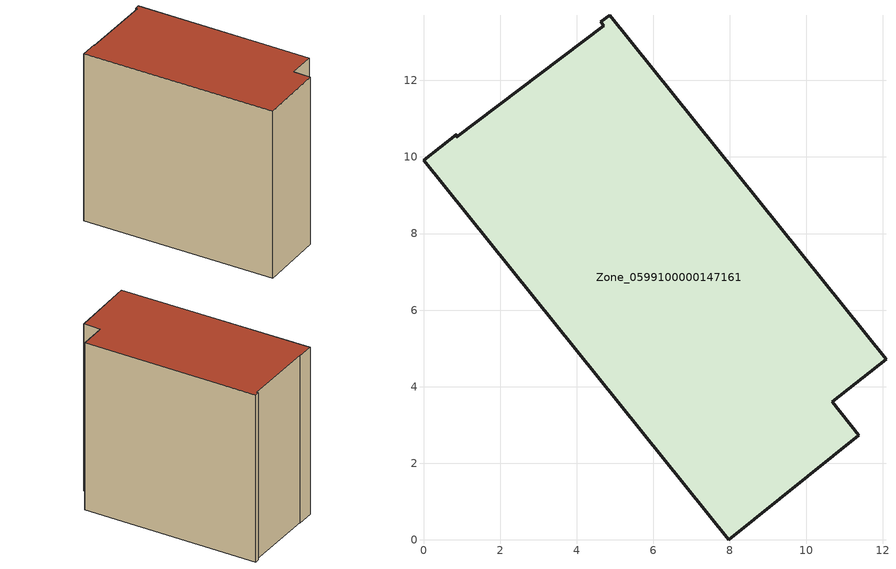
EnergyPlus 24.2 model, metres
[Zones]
Zone_0599100000147161
 floor ground (C_G): 11.37,2.73 7.97,0 0,9.92 0.86,10.59 0.86,10.52 4.71,13.43 4.63,13.53 4.86,13.7 12.08,4.72 10.67,3.61 z0
 wall outside (C_F): 4.86,13.7 4.63,13.53 4.71,13.43 0.86,10.52 0.86,10.59 0,9.92 7.97,0 11.37,2.73 10.67,3.61 12.08,4.72 4.86,13.7 z0:11.45
 roof outside (C_R): 4.71,13.43 0.86,10.52 0.86,10.59 0,9.92 7.97,0 11.37,2.73 10.67,3.61 12.08,4.72 4.86,13.7 4.63,13.53 z11.45
[BUILDING]
Pand.0599100000147161: North Axis=0; Terrain=City; Loads Convergence Tolerance Value=0.04; Temperature Convergence Tolerance Value=0.4; Solar Distribution=FullExterior; Maximum Number of Warmup Days=25; Minimum Number of Warmup Days=1
[Site:Location]
Rotterdam.The.Hague.AP_ZH_NLD Design_Conditions: Latitude=51.96; Longitude=4.45; Time Zone=1; Elevation=-4.5
[SITE:GROUNDTEMPERATURE:BUILDINGSURFACE]
18, 18, 18, 18, 18, 18, 18, 18, 18, 18, 18, 18
[MATERIAL] Thermal Absorptance=0.9; Solar Absorptance=0.7; Visible Absorptance=0.7
Name | Roughness | Thickness | Conductivity | Density | Specific Heat
G.TI.1946 | MediumSmooth | 0.15 | 1 | 540 | 1210
F.TI.1946 | Rough | 0.3 | 0.857143 | 1920 | 840
R.TI.1946 | MediumRough | 0.2 | 0.1 | 1500 | 1000
[CONSTRUCTION]
C_G: G.TI.1946
C_F: F.TI.1946
C_R: R.TI.1946
[ZONE]
Zone_0599100000147161: Type=1; Multiplier=1; Ceiling Height=Autocalculate; Volume=Autocalculate; Floor Area=autocalculate; Part of Total Floor Area=Yes
[ZONEINFILTRATION:DESIGNFLOWRATE]
Infil_Zone_0599100000147161: Zone or ZoneList or Space or SpaceList=Zone_0599100000147161; Schedule=AlwaysOn; Design Flow Rate Calculation Method=Flow/Area; Flow Rate per Floor Area=0.003; Constant Term Coefficient=1; Temperature Term Coefficient=0; Velocity Term Coefficient=0; Velocity Squared Term Coefficient=0
[HVACTEMPLATE:ZONE:IDEALLOADSAIRSYSTEM]
Zone_0599100000147161: Maximum Heating Supply Air Temperature=50; Minimum Cooling Supply Air Temperature=13; Maximum Heating Supply Air Humidity Ratio=0.0156; Minimum Cooling Supply Air Humidity Ratio=0.0077; Heating Limit=NoLimit; Cooling Limit=NoLimit; Dehumidification Control Type=ConstantSensibleHeatRatio; Cooling Sensible Heat Ratio=0.7; Dehumidification Setpoint=60; Humidification Control Type=None; Humidification Setpoint=30; Outdoor Air Method=None; Outdoor Air Flow Rate per Person=0.00944; Outdoor Air Flow Rate per Zone Floor Area=0; Outdoor Air Flow Rate per Zone=0; Demand Controlled Ventilation Type=None; Outdoor Air Economizer Type=NoEconomizer; Heat Recovery Type=None; Sensible Heat Recovery Effectiveness=0.7; Latent Heat Recovery Effectiveness=0.65
[ZONECONTROL:THERMOSTAT]
ThermostatControl_Zone_0599100000147161: Zone or ZoneList=Zone_0599100000147161; Control Type Schedule=DualSetpointControlType; Control 1=Thermostat_Zone_0599100000147161; Temperature Difference Between Cutout And Setpoint=0
[THERMOSTATSETPOINT:DUALSETPOINT]
Thermostat_Zone_0599100000147161: Heating Setpoint Temperature Schedule=HeatingSetpoint_Zone_0599100000147161; Cooling Setpoint Temperature Schedule=CoolingSetpoint_Zone_0599100000147161
[SCHEDULE:COMPACT]
HeatingSetpoint_Zone_0599100000147161: Through: 12/31, For: AllDays, Until: 24:00, 21
CoolingSetpoint_Zone_0599100000147161: Through: 12/31, For: AllDays, Until: 24:00, 24
DualSetpointControlType: Through: 12/31, For: AllDays, Until: 24:00, 4
AlwaysOn: Through: 12/31, For: AllDays, Until: 24:00, 1
